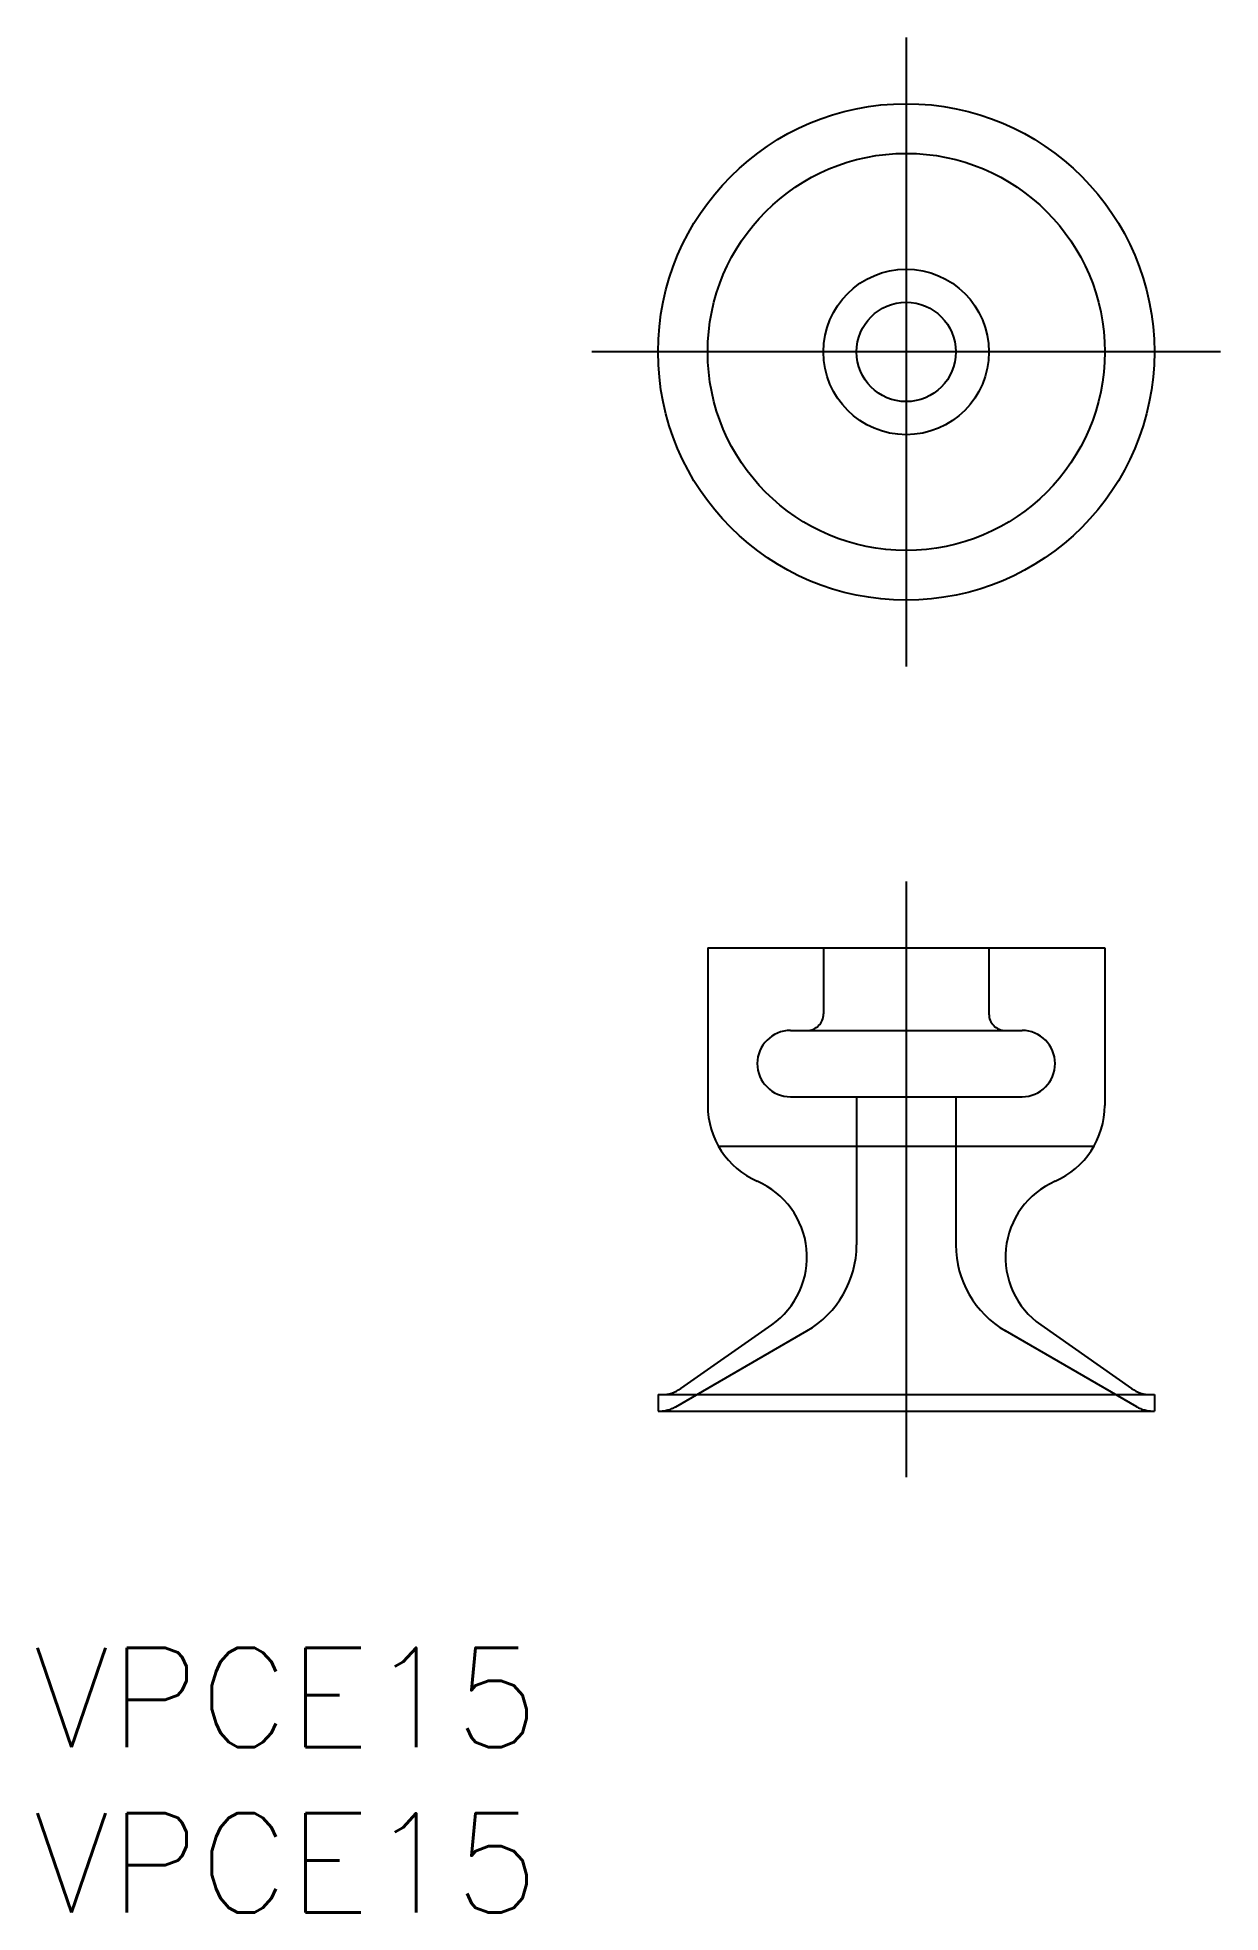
# Model space of a CAD drawing. Extents: x -26.3 to 9.5, y -47.1 to 9.5.
import ezdxf

# ---------------------------------------------------------------- set-up
doc = ezdxf.new("R2010")
doc.units = 0
doc.linetypes.add('CENTER', pattern=[50.8, 31.75, -6.35, 6.35, -6.35])
doc.linetypes.add('DASHED', pattern=[19.05, 12.7, -6.35])
doc.layers.get('0').update_dxf_attribs({"linetype": 'CONTINUOUS'})
doc.layers.add('CENTER', color=1, linetype='CENTER')
doc.styles.get("Standard").update_dxf_attribs({"font": 'txt.shx', "height": 3, "bigfont": 'bigfont.shx'})

msp = doc.modelspace()

# ---------------------------------------------------------------- linework, layer by layer
at = {"color": 7, "linetype": 'CONTINUOUS'}
for p, q in [((-6, -18), (-6, -22.765)), ((-6, -18), (6, -18)), ((6, -18), (6, -22.765)), ((-5.674, -24), (5.674, -24)), ((-6.813, -31.319), (-4.066, -29.396)), ((4.066, -29.396), (6.813, -31.319)), ((-7.5, -31.5), (7.5, -31.5)), ((-7.5, -31.5), (-7.5, -32)), ((7.5, -31.5), (7.5, -32)), ((-7.5, -32), (7.5, -32))]:
    msp.add_line(p, q, dxfattribs=at)
at = {"color": 3, "linetype": 'DASHED'}
for p, q in [((-2.5, -18), (-2.5, -20)), ((2.5, -18), (2.5, -20)), ((-3.5, -20.5), (3.5, -20.5)), ((-3.5, -22.5), (3.5, -22.5)), ((-1.5, -22.5), (-1.5, -26.977)), ((1.5, -22.5), (1.5, -26.977)), ((-6.968, -31.866), (-3, -29.575)), ((6.968, -31.866), (3, -29.575))]:
    msp.add_line(p, q, dxfattribs=at)
at = {"color": 7, "linetype": 'CONTINUOUS'}
for radius in [7.5, 6, 2.5, 1.5]:
    msp.add_circle((0, 0), radius, dxfattribs=at)
at = {"color": 3, "linetype": 'DASHED'}
for centre, radius, start, end in [((-3, -20), 0.5, 270, 0), ((3, -20), 0.5, 180, 270), ((-3.5, -21.5), 1, 90, 270), ((3.5, -21.5), 1, 270, 90), ((-4.5, -26.977), 3, 299.9999, 360), ((4.5, -26.977), 3, 180, 240.0001), ((-7.468, -31), 1, 270, 299.9999), ((7.468, -31), 1, 240.0001, 270)]:
    msp.add_arc(centre, radius, start, end, dxfattribs=at)
at = {"color": 7, "linetype": 'CONTINUOUS'}
for centre, radius, start, end in [((-3.5, -22.765), 2.5, 180, 246.4218), ((3.5, -22.765), 2.5, 293.5782, 0), ((-5.5, -27.348), 2.5, 305, 66.4218), ((5.5, -27.348), 2.5, 113.5782, 235), ((-7.387, -30.5), 1, 270, 305), ((7.387, -30.5), 1, 235, 270)]:
    msp.add_arc(centre, radius, start, end, dxfattribs=at)
at = {"layer": 'CENTER', "color": 1, "linetype": 'CENTER'}
for p, q in [((0, 9.5), (0, -9.5)), ((9.5, 0), (-9.5, 0)), ((0, -16), (0, -34))]:
    msp.add_line(p, q, dxfattribs=at)

# ---------------------------------------------------------------- texts
at = {"color": 7, "linetype": 'CONTINUOUS'}
for p in [(-26.386, -42.148), (-26.386, -47.148)]:
    msp.add_text('VPCE15', height=3, dxfattribs=at).set_placement(p)

doc.saveas('drawing.dxf')
